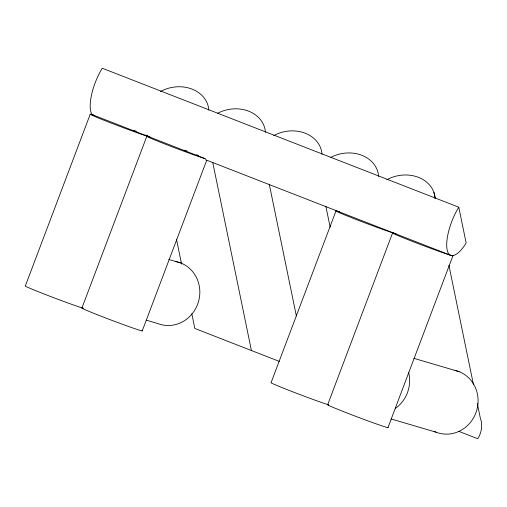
<?xml version="1.0" encoding="UTF-8"?>
<svg xmlns="http://www.w3.org/2000/svg" width="507" height="507" viewBox="0 0 507 507"><rect width="100%" height="100%" fill="white"/><g stroke="black" fill="none" stroke-linecap="round" stroke-linejoin="round"><path stroke-width="0.76" d="M90.259 114.151L25.35 285.916A32.397 0.906 20.7 0 0 47.778 295.423A32.397 0.906 20.7 0 0 83.287 308.281M81.938 307.977L146.846 136.206M142.22 330.938L206.736 160.199M336.008 210.855L271.099 382.627A32.397 0.906 20.7 0 0 292.888 391.879A32.397 0.906 20.7 0 0 328.485 404.814M327.687 404.681L392.595 232.909M387.969 427.642L452.878 255.87M168.736 259.445L180.771 262.987M413.883 358.329L459.012 371.618M146.593 320.253L157.873 323.574A32.397 30.357 -73.6 0 0 198.579 301.373A32.397 30.357 -73.6 0 0 175.2 261.447M390.992 418.921L436.115 432.205M93.991 115.203L92.103 114.601A32.397 11.287 -68.7 0 1 102.287 68.249L458.791 207.211L466.161 243.043A32.397 11.287 -68.7 0 1 447.13 249.761A32.397 11.287 -68.7 0 1 458.791 207.211M148.69 136.662A32.397 0.906 20.7 0 0 166.125 144.489A32.397 0.906 20.7 0 0 205.278 158.716L92.103 114.601A32.397 0.906 20.7 0 0 109.531 122.434A32.397 0.906 20.7 0 0 148.69 136.662L150.579 137.264M134.063 130.419L136.256 131.275M145.756 134.976L147.949 135.832M184.802 150.199L186.994 151.054M196.494 154.755L198.687 155.611M205.278 159.635L451.027 255.42M279.344 361.409L194.827 328.466L191.798 313.732M458.658 431.299L477.765 438.751A32.397 26.738 -11.6 0 0 480.332 418.098L477.302 403.357M433.91 192.343L435.183 198.548M448.904 265.269L473.475 384.737M325.836 206.184L330.146 227.123M269.249 184.123L296.361 315.962M212.82 162.842L251.415 350.521M176.487 239.279L181.595 264.096M217.769 113.2A32.397 26.738 -11.6 0 1 265.421 132.251M160.516 91.501A32.397 26.738 -11.6 0 1 208.833 110.196M142.017 330.608A32.397 0.906 20.7 0 1 110.222 319.721A32.397 0.906 20.7 0 1 82.945 308.193M394.44 233.366A32.397 0.906 20.7 0 1 353.455 218.422A32.397 0.906 20.7 0 1 339.513 211.818M387.766 427.312A32.397 0.906 20.7 0 1 355.971 416.424A32.397 0.906 20.7 0 1 328.701 404.897M452.669 255.541A32.397 0.906 20.7 0 1 417.603 243.404A32.397 0.906 20.7 0 1 396.1 233.879M386.873 179.725A32.397 26.738 -11.6 0 1 435.19 198.421M330.951 157.316A32.397 26.738 -11.6 0 1 378.602 176.366M454.868 370.357A32.397 30.357 -73.6 0 1 476.25 411.849A32.397 30.357 -73.6 0 1 434.131 431.343M408.636 372.436A32.397 30.357 -73.6 0 1 395.536 408.312M273.698 135.616A32.397 26.738 -11.6 0 1 322.008 154.305"/></g></svg>
